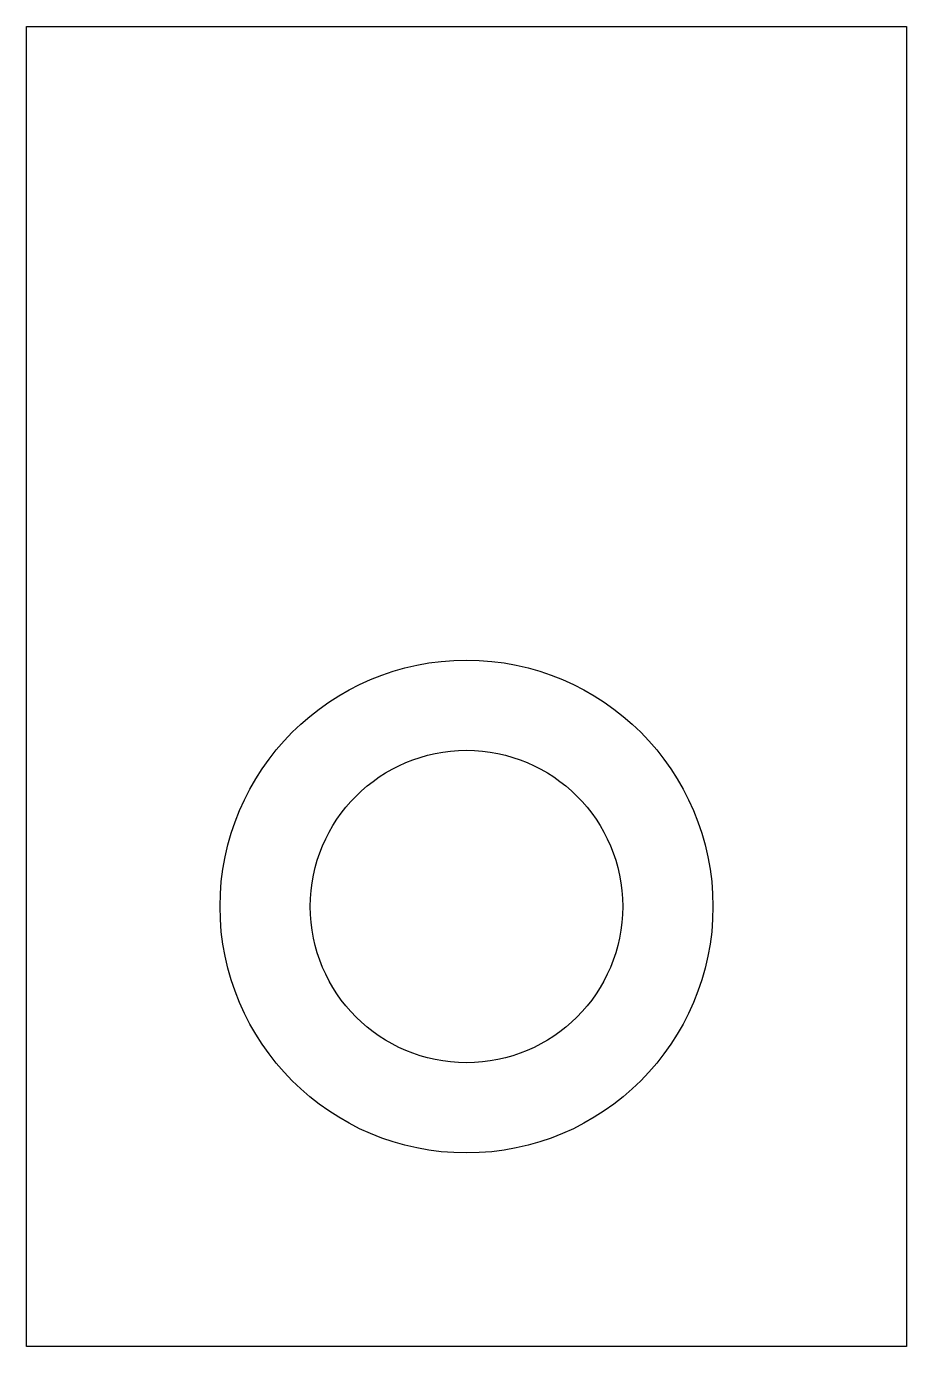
# Model space of a CAD drawing. Header units: millimetres. Extents: x -5 to 5, y -17.9 to -2.9.
import ezdxf

# ---------------------------------------------------------------- set-up
doc = ezdxf.new("R2010")
doc.units = ezdxf.units.MM
doc.layers.get('0').update_dxf_attribs({"linetype": 'CONTINUOUS'})

msp = doc.modelspace()

# ---------------------------------------------------------------- linework, layer by layer
msp.add_lwpolyline([(5, -17.92), (-5, -17.92), (-5, -2.92), (5, -2.92)], close=True)
for radius in [2.8, 1.775]:
    msp.add_circle((0, -12.92), radius)

doc.saveas('drawing.dxf')
